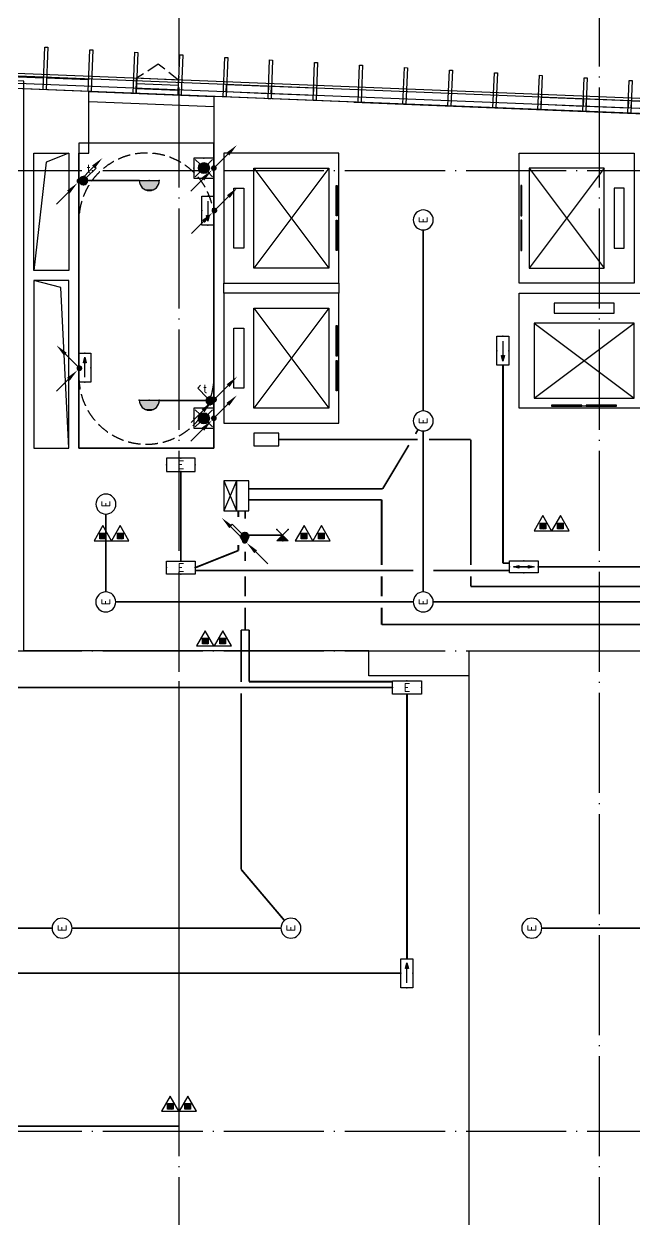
# Model space of a CAD drawing. Extents: x -2209072 to 495824, y -92434 to 572724.
# Drawn here: x 110740 to 122941, y 394267 to 418154 of the extents above; entities that cross this region are included whole.
import ezdxf
from ezdxf.enums import TextEntityAlignment as Align
from ezdxf.xclip import XClip

# ---------------------------------------------------------------- set-up
doc = ezdxf.new("R2010")
doc.units = 0
doc.header["$LTSCALE"] = 1000
doc.header["$MEASUREMENT"] = 0
for name, pattern in [('6#7#幕墙$0$DASH', [0.35, 0.25, -0.1]), ('DASH', [0.35, 0.25, -0.1]), ('X-104 6#7#平面$0$104-1112 结构$0$$AUDIT_BAD_LTYPE1', [0]), ('X-104 6#7#平面$0$DASH', [0.35, 0.25, -0.1]), ('X-104 6#7#平面$0$DOTE', [2.42, 2, -0.2, 0.02, -0.2]), ('梯段6、7$0$DASH', [0.35, 0.25, -0.1])]:
    doc.linetypes.add(name, pattern=pattern)
doc.layers.get('0').update_dxf_attribs({"linetype": 'CONTINUOUS'})
doc.layers.get('Defpoints').update_dxf_attribs({"linetype": 'CONTINUOUS'})
for name, color, linetype in [('6#7#幕墙$0$A-C_玻璃幕墙', 140, 'CONTINUOUS'), ('6#7#幕墙$0$A-C_窗', 140, 'CONTINUOUS'), ('6#7#幕墙$0$A-TECH_结构', 21, 'CONTINUOUS'), ('6#7#幕墙$0$A-金属背板', 30, 'CONTINUOUS'), ('EQUIP-照明', 3, 'CONTINUOUS'), ('EQUIP-箱柜', 3, 'CONTINUOUS'), ('LWIRE', 4, 'CONTINUOUS'), ('TEL_TEXT', 3, 'CONTINUOUS'), ('WIRE-应急', 2, 'DASH'), ('WIRE-照明', 1, 'CONTINUOUS'), ('X-104 6#7#平面$0$A-C_窗', 140, 'CONTINUOUS'), ('X-104 6#7#平面$0$A-C_门', 150, 'CONTINUOUS'), ('X-104 6#7#平面$0$A-E_电梯', 171, 'CONTINUOUS'), ('X-104 6#7#平面$0$A-I_卫-洁具', 241, 'CONTINUOUS'), ('X-104 6#7#平面$0$A-SUR_看线', 231, 'CONTINUOUS'), ('X-104 6#7#平面$0$A-TECH_结构', 21, 'CONTINUOUS'), ('X-104 6#7#平面$0$A_AXIS-轴线', 36, 'X-104 6#7#平面$0$DOTE'), ('X-104 6#7#平面$0$EQUIP_消防-01', 7, 'CONTINUOUS'), ('梯段6、7$0$A-E_楼梯', 171, 'CONTINUOUS')]:
    doc.layers.add(name, color=color, linetype=linetype)
doc.layers.add('X-104 6#7#平面$0$000套内', color=226, linetype='CONTINUOUS', lineweight=30, plot=False)
doc.styles.add('_TEL_DIM', font='SIMPLEX', dxfattribs={"width": 0.8, "height": 3.5, "bigfont": 'HZTXT'})
doc.styles.get("Standard").update_dxf_attribs({"font": 'gbenor.shx', "bigfont": 'gbcbig.shx'})

# ---------------------------------------------------------------- blocks, each defined once
blk = doc.blocks.new('$equip$00001838')
blk.add_circle((0, 0), 0.5)
at = {"color": 7, "style": '_TEL_DIM'}
blk.add_attdef('$TEXT$', text='', height=0.4, dxfattribs=at).set_placement((0, 0), align=Align.MIDDLE_CENTER)
at = {"color": 7, "style": '_TEL_DIM', "flags": 1}
blk.add_attdef('A', text='', height=0.00002, dxfattribs=at).set_placement((0, 0), align=Align.MIDDLE_CENTER)
blk = doc.blocks.new('$equip$00001962')
for p, q in [((0.147, 0.356), (0.625, 0.833)), ((0.625, 0.833), (0.766, 0.692))]:
    blk.add_line(p, q)
blk.add_circle((0, 0.208), 0.208)
for p in [(-0.208, 0.208), (0, 0.417), (0, 0), (0.208, 0.208)]:
    blk.add_point(p)
for points in [[(-0.18, 0.313), (0.18, 0.313), (-0.208, 0.208), (0.208, 0.208)], [(-0.18, 0.104), (0.18, 0.104), (-0.208, 0.208), (0.208, 0.208)], [(-0.104, 0.389), (0.104, 0.389), (-0.18, 0.313), (0.18, 0.313)], [(-0.104, 0.028), (0.104, 0.028), (-0.18, 0.104), (0.18, 0.104)], [(0, 0.417), (0, 0.417), (-0.104, 0.389), (0.104, 0.389)], [(0, 0), (0, 0), (-0.104, 0.028), (0.104, 0.028)]]:
    blk.add_solid(points)
at = {"layer": 'TEL_TEXT', "style": '_TEL_DIM', "flags": 1}
blk.add_attdef('A', text='', height=0.00002, dxfattribs=at).set_placement((0, 0), align=Align.MIDDLE_CENTER)
blk = doc.blocks.new('$equip$00001154')
for p, q in [((0, 0.283), (0, -0.283)), ((0, 0.283), (0.566, -0.283)), ((0.566, 0.283), (0, -0.283))]:
    blk.add_line(p, q)
for p in [(0, 0.004), (0.283, 0), (0.566, 0.283), (0.566, -0.283)]:
    blk.add_point(p)
blk.add_solid([(0, -0.283), (0.283, 0), (0, 0.283)])
at = {"layer": 'TEL_TEXT', "style": '_TEL_DIM', "flags": 1}
blk.add_attdef('A', text='', height=0.00002, dxfattribs=at).set_placement((0, 0), align=Align.MIDDLE_CENTER)
blk = doc.blocks.new('$TelecSys$00000081')
for p, q in [((0.104, 0.104), (0.104, 0.104)), ((-1.15, -1.15), (-0.55, -0.55)), ((-0.104, -0.104), (-0.104, -0.104))]:
    blk.add_line(p, q)
at = {"const_width": 0.142}
blk.add_lwpolyline([(0.071, 0, 1), (-0.071, 0, 1)], format="xyb", close=True, dxfattribs=at)
blk.add_solid([(-0.62, -0.48), (-0.48, -0.62), (-0.1, -0.1)])
at = {"width": 0.8, "flags": 9}
blk.add_attdef('A', (0, 0), '', height=0.00002, rotation=180, dxfattribs=at)
blk = doc.blocks.new('$TelecSys$00000079')
for p, q in [((0.7, 0.7), (0, 0)), ((0.104, 0.104), (0.104, 0.104)), ((-0.104, -0.104), (-0.104, -0.104))]:
    blk.add_line(p, q)
at = {"const_width": 0.142}
blk.add_lwpolyline([(-0.071, 0, 1), (0.071, 0, 1)], format="xyb", close=True, dxfattribs=at)
blk.add_solid([(0.63, 0.77), (0.77, 0.63), (1.15, 1.15)])
at = {"width": 0.8, "flags": 9}
blk.add_attdef('A', (0, 0), '', height=0.00002, dxfattribs=at)
blk = doc.blocks.new('$equip_U$00000189(HT0843)')
at = {"color": 2}
for p, q in [((-0.72, 0.66), (-0.72, 0)), ((0.72, 0.66), (-0.72, 0.66)), ((0.72, 0), (0.72, 0.66)), ((-0.72, 0), (0.72, 0))]:
    blk.add_line(p, q, dxfattribs=at)
at = {"color": 2, "const_width": 0.0125}
for points in [[(0.72, 0.66), (0.72, 0.66), (-0.72, 0.66)], [(-0.72, 0.66), (-0.72, 0)], [(0.72, 0), (0.72, 0.66)], [(-0.72, 0), (0.72, 0)]]:
    blk.add_lwpolyline(points, dxfattribs=at)
at = {"color": 2}
blk.add_lwpolyline([(-0.72, 0.66), (-0.72, 0)], dxfattribs=at)
for p in [(0, 0.66), (-0.72, 0.33), (0, 0), (0.72, 0.33)]:
    blk.add_point(p)
at = {"color": 7, "style": '_TEL_DIM'}
blk.add_attdef('$TEXT$', text='', height=0.4, dxfattribs=at).set_placement((0, 0.33), align=Align.MIDDLE_CENTER)
at = {"color": 7, "style": '_TEL_DIM', "flags": 1}
blk.add_attdef('A', text='', height=0.000025, dxfattribs=at).set_placement((0, 0), align=Align.MIDDLE_CENTER)
blk = doc.blocks.new('$equip$00001168')
blk.add_line((-0.5, 0), (0.5, 0))
blk.add_arc((0, 0), 0.5, 180, 0)
for p in [(-0.5, 0), (0, 0), (0.5, 0), (0, -0.5)]:
    blk.add_point(p)
for points in [[(0.433, -0.25), (-0.433, -0.25), (0.5, 0), (-0.5, 0)], [(0.25, -0.433), (-0.25, -0.433), (0.433, -0.25), (-0.433, -0.25)], [(0, -0.5), (0, -0.5), (0.25, -0.433), (-0.25, -0.433)]]:
    blk.add_solid(points)
at = {"flags": 9}
blk.add_attdef('A', (0, 0), '', height=0.00002, dxfattribs=at)
blk = doc.blocks.new('$equip$00001822')
for p, q in [((0.147, 0.356), (0.625, 0.833)), ((0.625, 0.833), (0.766, 0.692))]:
    blk.add_line(p, q)
blk.add_circle((0, 0.208), 0.208)
for p in [(-0.208, 0.208), (-0.015, 0.001), (0, 0.417), (0.208, 0.208)]:
    blk.add_point(p)
for points in [[(-0.18, 0.313), (0.18, 0.313), (-0.208, 0.208), (0.208, 0.208)], [(-0.18, 0.104), (0.18, 0.104), (-0.208, 0.208), (0.208, 0.208)], [(-0.104, 0.389), (0.104, 0.389), (-0.18, 0.313), (0.18, 0.313)], [(-0.104, 0.028), (0.104, 0.028), (-0.18, 0.104), (0.18, 0.104)], [(0, 0.417), (0, 0.417), (-0.104, 0.389), (0.104, 0.389)], [(0, 0), (0, 0), (-0.104, 0.028), (0.104, 0.028)]]:
    blk.add_solid(points)
at = {"color": 7, "style": '_TEL_DIM'}
blk.add_attdef('$TEXT$', text='', height=0.4, dxfattribs=at).set_placement((0.581, 0.465), align=Align.MIDDLE_CENTER)
at = {"color": 7, "style": '_TEL_DIM', "flags": 1}
blk.add_attdef('A', text='', height=0.00002, dxfattribs=at).set_placement((0, 0), align=Align.MIDDLE_CENTER)
blk = doc.blocks.new('$equip$00002604')
blk.add_hatch(color=256).paths.add_polyline_path([(0.275, 0.5, 1), (-0.274, 0.5, 1)])
for p, q in [((-0.429, 0.929), (-0.194, 0.694)), ((0.194, 0.694), (0.429, 0.929)), ((-0.429, 0.071), (-0.194, 0.306)), ((0.194, 0.306), (0.429, 0.071))]:
    blk.add_line(p, q)
at = {"const_width": 0.02}
blk.add_lwpolyline([(-0.5, 1), (-0.5, 0), (0.5, 0), (0.5, 1), (-0.5, 1), (-0.5, 0)], dxfattribs=at)
blk.add_lwpolyline([(-0.5, 1), (-0.5, 0), (0.5, 0), (0.5, 1)], close=True)
blk.add_circle((0, 0.5), 0.275)
for p in [(0, 1), (-0.5, 0.5), (0, 0), (0.5, 0.5)]:
    blk.add_point(p)
at = {"color": 7, "style": '_TEL_DIM', "flags": 1}
blk.add_attdef('A', text='', height=0.000025, dxfattribs=at).set_placement((0, 0), align=Align.MIDDLE_CENTER)
blk = doc.blocks.new('$equip_U$00000292(HT0843)')
for p in [(0, 1), (-0.5, 0.5), (0.5, 0.5)]:
    blk.add_point(p)
blk.add_blockref('$equip$00002604', (0, 0))
at = {"color": 7, "style": '_TEL_DIM', "flags": 1}
for tag in ['A', 'REMARK']:
    blk.add_attdef(tag, text='', height=0.000025, dxfattribs=at).set_placement((0, 0), align=Align.MIDDLE_CENTER)
blk = doc.blocks.new('$equip$00002540')
blk.add_hatch(color=256).paths.add_polyline_path([(0.24, 0.372), (0.24, 0.228), (0.528, 0.3)])
for p, q in [((-0.72, 0.6), (-0.72, 0)), ((0.72, 0.6), (-0.72, 0.6)), ((0.72, 0), (0.72, 0.6)), ((-0.72, 0), (0.72, 0)), ((0.24, 0.372), (0.24, 0.228)), ((0.528, 0.3), (0.24, 0.372)), ((0.24, 0.228), (0.528, 0.3))]:
    blk.add_line(p, q)
at = {"color": 7}
blk.add_line((-0.48, 0.3), (0.48, 0.3), dxfattribs=at)
at = {"const_width": 0.02}
blk.add_lwpolyline([(-0.72, 0.6), (-0.72, 0), (0.72, 0), (0.72, 0.6), (-0.72, 0.6), (-0.72, 0)], dxfattribs=at)
for p in [(0, 0.6), (-0.72, 0.3), (0, 0), (0.72, 0.3)]:
    blk.add_point(p)
at = {"color": 7, "style": '_TEL_DIM', "flags": 1}
blk.add_attdef('A', text='', height=0.00002, dxfattribs=at).set_placement((0, 0), align=Align.MIDDLE_CENTER)
blk = doc.blocks.new('$equip$00002534')
for p, q in [((-0.72, 0.66), (-0.72, 0)), ((0.72, 0.66), (-0.72, 0.66)), ((0.72, 0), (0.72, 0.66)), ((-0.72, 0), (0.72, 0))]:
    blk.add_line(p, q)
at = {"const_width": 0.03}
blk.add_lwpolyline([(-0.72, 0.66), (-0.72, 0), (0.72, 0), (0.72, 0.66), (-0.72, 0.66), (-0.72, 0)], dxfattribs=at)
for p in [(0, 0.66), (-0.72, 0.33), (0, 0), (0.72, 0.33)]:
    blk.add_point(p)
at = {"color": 7, "style": '_TEL_DIM'}
blk.add_attdef('$TEXT$', text='', height=0.4, dxfattribs=at).set_placement((0, 0.33), align=Align.MIDDLE_CENTER)
at = {"color": 7, "style": '_TEL_DIM', "flags": 1}
blk.add_attdef('A', text='', height=0.00002, dxfattribs=at).set_placement((0, 0), align=Align.MIDDLE_CENTER)
blk = doc.blocks.new('梯段6、7')
at = {"color": 8, "linetype": '梯段6、7$0$DASH'}
for centre, radius, start, end in [((49800, 3400), 1350, 0, 180), ((49800, -6700), 1350, 0, 180), ((49800, -9820), 1350, 180, 0), ((49800, -16500), 1350, 0, 180), ((49800, -19820), 1350, 180, 0), ((20965, -27260), 1650, 0, 180), ((49800, -27020), 1350, 0, 180), ((20965, -29600), 1650, 180, 0), ((49800, -29880), 1350, 180, 0), ((49800, -57378), 1350, 0, 180), ((20965, -58198), 1650, 0, 180), ((49800, -59458), 1350, 180, 0), ((20965, -60358), 1650, 180, 0), ((20965, -68018), 1650, 0, 180), ((49800, -67528), 1350, 0, 180), ((49800, -70128), 1350, 180, 0), ((20965, -70358), 1650, 180, 0), ((49800, -79978), 1350, 180, 0)]:
    blk.add_arc(centre, radius, start, end, dxfattribs=at)
at = {"layer": 'Defpoints'}
for points in [[(44800, 6850), (54800, 6850), (54800, -3150), (44800, -3150)], [(51150, 4950), (48450, 4950), (48450, -1150), (51150, -1150)], [(44800, -3150), (54800, -3150), (54800, -13150), (44800, -13150)], [(51150, -5150), (48450, -5150), (48450, -11250), (51150, -11250)], [(44800, -13150), (54800, -13150), (54800, -23150), (44800, -23150)], [(51150, -15150), (48450, -15150), (48450, -21250), (51150, -21250)], [(15665, -23150), (25665, -23150), (25665, -33150), (15665, -33150)], [(44800, -23150), (54800, -23150), (54800, -33150), (44800, -33150)], [(19315, -24850), (22615, -24850), (22615, -31250), (19315, -31250)], [(48450, -25150), (51150, -25150), (51150, -31250), (48450, -31250)], [(15665, -53908), (25665, -53908), (25665, -63908), (15665, -63908)], [(44800, -53908), (54800, -53908), (54800, -63908), (44800, -63908)], [(19315, -55608), (22615, -55608), (22615, -62008), (19315, -62008)], [(51150, -55908), (48450, -55908), (48450, -62008), (51150, -62008)], [(15665, -63908), (25665, -63908), (25665, -73908), (15665, -73908)], [(44800, -63908), (54800, -63908), (54800, -73908), (44800, -73908)], [(19315, -65608), (22615, -65608), (22615, -72008), (19315, -72008)], [(51150, -65908), (48450, -65908), (48450, -72008), (51150, -72008)], [(15665, -73908), (25665, -73908), (25665, -83908), (15665, -83908)], [(44800, -73908), (54800, -73908), (54800, -83908), (44800, -83908)], [(19315, -75608), (22615, -75608), (22615, -82008), (19315, -82008)], [(51150, -75908), (48450, -75908), (48450, -82008), (51150, -82008)]]:
    blk.add_lwpolyline(points, close=True, dxfattribs=at)
for points in [[(47328, -61608), (52128, -61608)], [(47328, -71608), (52128, -71608)], [(47328, -81608), (52128, -81608)]]:
    blk.add_lwpolyline(points, dxfattribs=at)
at = {"layer": '梯段6、7$0$A-E_楼梯'}
for p, q in [((49850, -16500), (49750, -16500)), ((49750, -16700), (49750, -16500)), ((49850, -18517), (49850, -16500)), ((49850, -16500), (51150, -16500)), ((49910, -16700), (49910, -16500)), ((49910, -16500), (51150, -16500)), ((51150, -17893), (51150, -16700)), ((49850, -16760), (51150, -16760)), ((49850, -17020), (51150, -17020)), ((49850, -17280), (51150, -17280)), ((49850, -17540), (51150, -17540)), ((49850, -17800), (51150, -17800)), ((50553, -18179), (51150, -17893)), ((49850, -18060), (50801, -18060)), ((50573, -18281), (51150, -18003)), ((51150, -19820), (51150, -18003)), ((49850, -18517), (50409, -18248)), ((49850, -18320), (50259, -18320)), ((49850, -18627), (50429, -18350)), ((50429, -18350), (50396, -18174)), ((50396, -18174), (50588, -18362)), ((50588, -18362), (50553, -18179)), ((50616, -18260), (51150, -18260)), ((49850, -19820), (49850, -18627)), ((50074, -18520), (51150, -18520)), ((49850, -18780), (51150, -18780)), ((49850, -19040), (51150, -19040)), ((49850, -19300), (51150, -19300)), ((49850, -19560), (51150, -19560)), ((49750, -19820), (49853, -19820)), ((49850, -19820), (51150, -19820)), ((49750, -27020), (49850, -27020)), ((65868, -53275), (106225, -53275)), ((66707, -53743), (68846, -55133)), ((66772, -53643), (68592, -54825)), ((66839, -56653), (68977, -55263)), ((65910, -56514), (63784, -56514)), ((66542, -56514), (65910, -56514)), ((66572, -56634), (63784, -56634)), ((66542, -56677), (68846, -58173)), ((66772, -56683), (68592, -57865)), ((66802, -59525), (64634, -59525)), ((66792, -59525), (106225, -59525)), ((49690, -78442), (49690, -77318)), ((49690, -77318), (49910, -77318)), ((49750, -78418), (49750, -77378)), ((49750, -77378), (49850, -77378)), ((49850, -77378), (49850, -80038)), ((49910, -77318), (49910, -80038)), ((48450, -80108), (48450, -80048)), ((49910, -80038), (49850, -80038))]:
    blk.add_line(p, q, dxfattribs=at)
for points in [[(49690, -19880), (49910, -19880), (49910, -16440), (49690, -16440), (49690, -19880)], [(49690, -29360), (49690, -26960), (49910, -26960), (49910, -29880)], [(51150, -29880), (51150, -29620)], [(66542, -53444), (66542, -53275), (66154, -53275)], [(66542, -53305), (66542, -53705), (66342, -53705), (66342, -53305)], [(68882, -54964), (68882, -54795), (68622, -54795), (68622, -54626), (68362, -54626), (68362, -54457), (68102, -54457), (68102, -54288), (67842, -54288), (67842, -54119), (67582, -54119), (67582, -53950), (67322, -53950), (67322, -53781), (67062, -53781), (67062, -53613), (66802, -53613), (66802, -53444), (66542, -53444)], [(68852, -54964), (68852, -54825), (68592, -54825), (68592, -54656), (68332, -54656), (68332, -54487), (68072, -54487), (68072, -54318), (67812, -54318), (67812, -54149), (67552, -54149), (67552, -53980), (67292, -53980), (67292, -53811), (67032, -53811), (67032, -53643), (66772, -53643), (66772, -53474), (66542, -53474)], [(66802, -56484), (66802, -56315), (67062, -56315), (67062, -56146), (67322, -56146), (67322, -55977), (67582, -55977), (67582, -55808), (67842, -55808), (67842, -55640), (68102, -55640), (68102, -55471), (68362, -55471), (68362, -55302), (68622, -55302), (68622, -55133), (68882, -55133), (68882, -54964), (69142, -54964)], [(66832, -56484), (66832, -56345), (67092, -56345), (67092, -56176), (67352, -56176), (67352, -56007), (67612, -56007), (67612, -55838), (67872, -55838), (67872, -55670), (68132, -55670), (68132, -55501), (68392, -55501), (68392, -55332), (68652, -55332), (68652, -55163), (68912, -55163), (68912, -54994), (69142, -54994)], [(69112, -54994), (69112, -55394), (68912, -55394), (68912, -54994)], [(68882, -58004), (68882, -57835), (68622, -57835), (68622, -57667), (68362, -57667), (68362, -57498), (68102, -57498), (68102, -57329), (67842, -57329), (67842, -57160), (67582, -57160), (67582, -56991), (67322, -56991), (67322, -56822), (67062, -56822), (67062, -56653), (66802, -56653), (66802, -56484), (66542, -56484)], [(68852, -58004), (68852, -57865), (68592, -57865), (68592, -57697), (68332, -57697), (68332, -57528), (68072, -57528), (68072, -57359), (67812, -57359), (67812, -57190), (67552, -57190), (67552, -57021), (67292, -57021), (67292, -56852), (67032, -56852), (67032, -56683), (66772, -56683), (66772, -56514), (66542, -56514)], [(66772, -56514), (66772, -56914), (66572, -56914), (66572, -56514)], [(66802, -59525), (66802, -59356), (67062, -59356), (67062, -59187), (67322, -59187), (67322, -59018), (67582, -59018), (67582, -58849), (67842, -58849), (67842, -58680), (68102, -58680), (68102, -58511), (68362, -58511), (68362, -58342), (68622, -58342), (68622, -58173), (68882, -58173), (68882, -58004), (69142, -58004)]]:
    blk.add_lwpolyline(points, dxfattribs=at)
for p in [(66792, -53444), (66792, -53613), (66792, -53781), (66792, -53950), (66792, -54119), (66792, -54288), (66792, -54457), (66792, -54626), (66792, -54795), (66792, -54964), (66792, -55133), (66792, -55302), (66792, -55471), (66792, -55640), (66792, -55808), (66792, -55977), (66792, -56146), (66792, -56315), (66792, -56484), (66792, -56653), (66792, -56822), (66792, -56991), (66792, -57160), (66792, -57329), (66792, -57498), (66792, -57667), (66792, -57835), (66792, -58004), (66792, -58173), (66792, -58342), (66792, -58511), (66792, -58680), (66792, -58849), (66792, -59018), (66792, -59187), (66792, -59356)]:
    blk.add_point(p, dxfattribs=at)
blk = doc.blocks.new('*U1303')
at = {"layer": 'X-104 6#7#平面$0$A_AXIS-轴线'}
for p, q in [((16800, 25700), (16800, -6500)), ((25200, 25700), (25200, -6500))]:
    blk.add_line(p, q, dxfattribs=at)
for points in [[(-6500, 19200), (53815, 19200)], [(-6500, 9600), (53815, 9600)], [(-6500, 0), (53815, 0)]]:
    blk.add_lwpolyline(points, dxfattribs=at)
blk = doc.blocks.new('X-104 6#7#平面$0$fdsgfh')
at = {"layer": 'X-104 6#7#平面$0$A-TECH_结构'}
blk.add_lwpolyline([(-52400, 173780), (-28011, 175550), (-5900, 175550), (-5900, 176850), (700, 176850), (700, 198150), (-5900, 198150), (-5900, 198895), (-21500, 198449), (-21500, 197750), (-21300, 197750), (-21300, 192050), (-24000, 192050), (-24000, 197750), (-23600, 197750), (-23600, 198507), (-32900, 198881), (-32900, 191850), (-35600, 191850), (-35600, 197750), (-35400, 197750), (-35400, 198981), (-42700, 199275)], dxfattribs=at)
blk = doc.blocks.new('X-104 6#7#平面$0$drff')
at = {"layer": 'X-104 6#7#平面$0$A-TECH_结构'}
for points in [[(-22800, 7950), (-22100, 7950), (-22100, 5600), (-22800, 5600)], [(-950, 7950), (-250, 7950), (-250, 5400), (-950, 5400)], [(-7200, 4050), (-6600, 4050), (-6600, 5850), (-7200, 5850)], [(-22800, 2050), (-22100, 2050), (-22100, 5400), (-22800, 5400)], [(-950, 5300), (-250, 5300), (-250, 3300), (-950, 3300)], [(-950, 3100), (-250, 3100), (-250, 2350), (-950, 2350)], [(-8400, 200), (-7600, 200), (-7600, 2050), (-8400, 2050)]]:
    blk.add_lwpolyline(points, close=True, dxfattribs=at)
for points in [[(-22100, 7950), (-22556, 7769), (-22800, 5600)], [(-250, 5400), (-430, 7654), (-950, 7950)], [(-6600, 5800), (-6976, 5570), (-7200, 4050)], [(-22100, 2050), (-22264, 5261), (-22800, 5400)], [(-250, 3300), (-430, 5041), (-950, 5300)], [(-250, 2350), (-430, 2941), (-950, 3100)], [(-7600, 2050), (-8200, 1820), (-8400, 200)]]:
    blk.add_lwpolyline(points, dxfattribs=at)
blk = doc.blocks.new('A-电梯2623')
for p, q in [((-575, 1900), (-575, 2100)), ((-575, 2100), (625, 2100)), ((625, 2100), (625, 1900)), ((-975, 200), (-975, 1700)), ((-975, 1700), (1025, 1700)), ((1025, 1700), (-975, 200)), ((1025, 200), (-975, 1700)), ((625, 1900), (-575, 1900)), ((1025, 1700), (1025, 200)), ((1025, 200), (-975, 200))]:
    blk.add_line(p, q)
for points in [[(-1275, 0), (1325, 0), (1325, 2300), (-1275, 2300)], [(-625, 38), (-625, 59), (-18, 59), (-18, 38)], [(68, 38), (68, 59), (675, 59), (675, 38)]]:
    blk.add_lwpolyline(points, close=True)
blk = doc.blocks.new('X-104 6#7#平面$0$hgfasg')
for p, q in [((-221, 0), (221, 0)), ((-210, 202), (210, 202)), ((108, 212), (-108, 212))]:
    blk.add_line(p, q)
blk.add_lwpolyline([(-210, 202), (-221, 152), (-226, 102), (-226, 50), (-221, 0)])
for centre, radius, start, end in [((0, 595), 129, 69.5476, 110.4524), ((1597, 71), 1823, 162.7523, 178.7776), ((448, 443), 602, 165.2214, 202.6263), ((12, 562), 164, 110.4524, 162.7523), ((23, 556), 163, 133.1457, 165.2214), ((0, 580), 129, 46.8543, 133.1457), ((-12, 562), 164, 17.2477, 69.5476), ((-23, 556), 163, 14.7786, 46.8543), ((-448, 443), 602, 337.3737, 14.7786), ((-1597, 71), 1823, 1.2224, 17.2477), ((-236, 76), 463, 7.7399, 15.822), ((-236, 76), 463, 350.5377, 7.7399)]:
    blk.add_arc(centre, radius, start, end)
blk = doc.blocks.new('X-104 6#7#平面$0$meae')
for p, q in [((-215, 0), (-244, 0)), ((-210, 5), (-210, 33)), ((-177, 0), (-205, 0)), ((-100, 8), (22, 14)), ((-100, -8), (-100, 8)), ((22, -14), (22, 14)), ((-210, -32), (-210, -5)), ((-100, -8), (22, -14))]:
    blk.add_line(p, q)
at = {"const_width": 0.84}
blk.add_lwpolyline([(-210, 0, -1), (-210, 0, -1)], format="xyb", close=True, dxfattribs=at)
for points in [[(17, 81), (40, 81), (40, 51), (17, 51)], [(22, 21), (40, 21), (40, -21), (22, -21)], [(17, -81), (40, -81), (40, -51), (17, -51)]]:
    blk.add_lwpolyline(points, close=True)
blk.add_circle((-210, 0), 25.2)
blk.add_ellipse((-210, 0), major_axis=(0, -297), ratio=0.673766)
at = {"color": 8}
blk.add_open_spline([(-210, -272), (-202, -272), (-193, -271), (-177, -267), (-168, -264), (-152, -256), (-144, -251), (-128, -240), (-120, -233), (-105, -217), (-98, -208), (-85, -189), (-78, -179), (-67, -156), (-62, -144), (-53, -119), (-49, -106), (-42, -79), (-40, -65), (-36, -37), (-35, -23), (-35, 6), (-35, 21), (-38, 49), (-40, 63), (-45, 91), (-48, 104), (-56, 130), (-61, 143), (-72, 166), (-77, 177), (-90, 198), (-97, 207), (-111, 224), (-119, 232), (-135, 245), (-143, 251), (-159, 260), (-167, 264), (-184, 269), (-192, 271), (-209, 272), (-217, 272), (-234, 270), (-242, 267), (-259, 261), (-267, 257), (-283, 247), (-291, 241), (-307, 226), (-314, 218), (-328, 200), (-335, 190), (-347, 169), (-352, 158), (-362, 133), (-367, 121), (-374, 94), (-377, 81), (-382, 53), (-383, 39), (-385, 10), (-385, -4), (-384, -33), (-383, -47), (-378, -75), (-375, -89), (-368, -116), (-364, -129), (-355, -153), (-349, -165), (-337, -186), (-331, -196), (-317, -215), (-310, -223), (-294, -238), (-287, -244), (-270, -255), (-262, -260), (-246, -266), (-237, -269), (-223, -271), (-216, -272), (-210, -272)], degree=3, knots=[0, 0, 0, 0, 0.154173, 0.154173, 0.308346, 0.308346, 0.462518, 0.462518, 0.616691, 0.616691, 0.770864, 0.770864, 0.925037, 0.925037, 1.07921, 1.07921, 1.233382, 1.233382, 1.387555, 1.387555, 1.541728, 1.541728, 1.695901, 1.695901, 1.850074, 1.850074, 2.004247, 2.004247, 2.158419, 2.158419, 2.312592, 2.312592, 2.466765, 2.466765, 2.620938, 2.620938, 2.775111, 2.775111, 2.929283, 2.929283, 3.083456, 3.083456, 3.237629, 3.237629, 3.391802, 3.391802, 3.545975, 3.545975, 3.700147, 3.700147, 3.85432, 3.85432, 4.008493, 4.008493, 4.162666, 4.162666, 4.316839, 4.316839, 4.471011, 4.471011, 4.625184, 4.625184, 4.779357, 4.779357, 4.93353, 4.93353, 5.087703, 5.087703, 5.241876, 5.241876, 5.396048, 5.396048, 5.550221, 5.550221, 5.704394, 5.704394, 5.858567, 5.858567, 6.01274, 6.01274, 6.166912, 6.166912, 6.283185, 6.283185, 6.283185, 6.283185], dxfattribs=at)
blk = doc.blocks.new('X-104 6#7#平面$0$jhat')
for p, q in [((-395, -250), (-395, 250)), ((-395, 250), (-45, 250)), ((-45, 250), (-45, 12)), ((-220, 32), (-220, 5)), ((-125, 8), (12, 14)), ((-125, 8), (-125, -8)), ((12, 14), (12, -14)), ((-225, 0), (-254, 0)), ((-220, -5), (-220, -33)), ((-187, 0), (-215, 0)), ((-125, -8), (12, -14)), ((-45, -12), (-45, -250)), ((-45, -250), (-395, -250))]:
    blk.add_line(p, q)
at = {"color": 8}
blk.add_lwpolyline([(-70, -11), (-70, -225), (-370, -225), (-370, 225), (-70, 225), (-70, 11)], dxfattribs=at)
at = {"ltscale": 1000, "const_width": 0.84}
blk.add_lwpolyline([(-220, 0, 1), (-220, 0, 1)], format="xyb", close=True, dxfattribs=at)
for points in [[(7, 81), (30, 81), (30, 51), (7, 51)], [(12, -21), (30, -21), (30, 21), (12, 21)], [(7, -81), (30, -81), (30, -51), (7, -51)]]:
    blk.add_lwpolyline(points, close=True)
blk.add_circle((-220, 0), 25.2)
blk = doc.blocks.new('X-104 6#7#平面$0$A-toilet-F2$0$A-toilet-F3$0$xb')
for p, q in [((-229, 152), (-229, 0)), ((-229, 0), (229, 0)), ((178, 203), (-178, 203)), ((229, 0), (229, 152))]:
    blk.add_line(p, q)
for centre, radius, start, end in [((-6, 210), 172, 106.6069, 182.1211), ((-6, 210), 146, 87.8789, 182.1211), ((0, 343), 63.5, 1.0707, 178.9293), ((0, 203), 38.1, 0, 180), ((6, 210), 146, 357.8789, 92.1211), ((6, 210), 172, 357.8789, 73.3931), ((-178, 152), 50.8, 90, 180), ((178, 152), 50.8, 0, 90)]:
    blk.add_arc(centre, radius, start, end)
blk = doc.blocks.new('X-104 6#7#平面$0$hgfd')
at = {"color": 8}
for p, q in [((0, 267), (0, 190)), ((-38, 228), (39, 228))]:
    blk.add_line(p, q, dxfattribs=at)
for points in [[(250, 0), (-250, 0), (-250, 406, -0.414214), (-200, 456), (-120, 456), (-120, 466), (120, 466), (120, 456), (200, 456, -0.414214), (250, 406)], [(175, 50), (-175, 50, -0.414214), (-200, 75), (-200, 381, -0.414214), (-175, 406), (175, 406, -0.414214), (200, 381), (200, 75, -0.414214)], [(250, 0), (-250, 0), (-250, 25, -0.414214), (-225, 50), (225, 50, -0.414214), (250, 25)]]:
    blk.add_lwpolyline(points, format="xyb", close=True)
blk.add_lwpolyline([(120, 456), (200, 456, -0.414214), (250, 406), (250, 0), (-250, 0), (-250, 406, -0.414214), (-200, 456), (-120, 456)], format="xyb")
blk.add_lwpolyline([(150, 70), (-150, 70, -0.414214), (-200, 120), (-200, 356, -0.414214), (-150, 406), (150, 406, -0.414214), (200, 356), (200, 120, -0.414214)], format="xyb", close=True, dxfattribs=at)
blk.add_lwpolyline([(120, 406), (-120, 406), (-120, 466), (120, 466)], close=True)
for centre, radius in [((0, 228), 35), ((-50, 228), 10), ((-50, 128), 10), ((50, 228), 10), ((50, 128), 10)]:
    blk.add_circle(centre, radius)
blk.add_circle((0, 228), 25, dxfattribs=at)
blk = doc.blocks.new('X-104 6#7#平面$0$fgdgfhgh')
blk.add_line((24943, 14488), (24857, 14488))
at = {"layer": 'X-104 6#7#平面$0$A-C_门', "linetype": 'X-104 6#7#平面$0$DASH'}
blk.add_lwpolyline([(34050, 11400), (35050, 11400), (35050, 11600), (34050, 11600)], close=True, dxfattribs=at)
at = {"layer": 'X-104 6#7#平面$0$A-I_卫-洁具', "ltscale": 0.1}
for p, q in [((34402, 12085), (34395, 12139)), ((34424, 12139), (34395, 12139)), ((34418, 12085), (34402, 12085)), ((34418, 12085), (34424, 12139)), ((34702, 12085), (34695, 12139)), ((34695, 12139), (34724, 12139)), ((34702, 12085), (34718, 12085)), ((34718, 12085), (34724, 12139))]:
    blk.add_line(p, q, dxfattribs=at)
at = {"layer": 'X-104 6#7#平面$0$A-I_卫-洁具'}
for points in [[(30325, 19490), (30245, 19490, -0.414214), (30225, 19510), (30225, 19550), (30345, 19550), (30345, 19510, -0.414214)], [(30325, 18490), (30245, 18490, -0.414214), (30225, 18510), (30225, 18550), (30345, 18550), (30345, 18510, -0.414214)], [(35005, 17810), (34925, 17810, 0.414214), (34905, 17790), (34905, 17750), (35025, 17750), (35025, 17790, 0.414214)], [(35005, 16910), (34925, 16910, 0.414214), (34905, 16890), (34905, 16850), (35025, 16850), (35025, 16890, 0.414214)], [(35005, 16010), (34925, 16010, 0.414214), (34905, 15990), (34905, 15950), (35025, 15950), (35025, 15990, 0.414214)], [(31150, 15800), (30950, 15800, 0.414214), (30900, 15750), (30900, 15650), (31200, 15650), (31200, 15750, 0.414214)], [(34450, 14100), (34250, 14100, 0.414214), (34200, 14050), (34200, 13950), (34500, 13950), (34500, 14050, 0.414214)]]:
    blk.add_lwpolyline(points, format="xyb", close=True, dxfattribs=at)
at = {"layer": 'X-104 6#7#平面$0$A-I_卫-洁具', "ltscale": 0.1}
for points in [[(30300, 15650), (30300, 17450), (30900, 17450), (30900, 15650)], [(35550, 13950), (35550, 15750), (34950, 15750), (34950, 13950)], [(34050, 12550), (35050, 12550), (35050, 11950), (34050, 11950)], [(34388, 12139), (34388, 12148), (34431, 12148), (34431, 12139)], [(34731, 12139), (34731, 12148), (34688, 12148), (34688, 12139)]]:
    blk.add_lwpolyline(points, close=True, dxfattribs=at)
at = {"layer": 'X-104 6#7#平面$0$A-I_卫-洁具'}
for points in [[(30300, 17450), (30300, 15650), (30330, 15650), (30330, 17450), (30300, 17450)], [(35520, 15750), (35520, 13950), (35550, 13950), (35550, 15750), (35520, 15750)]]:
    blk.add_lwpolyline(points, dxfattribs=at)
at = {"layer": 'X-104 6#7#平面$0$A-I_卫-洁具', "ltscale": 0.1}
blk.add_lwpolyline([(34810, 12378), (34810, 12168, -0.414214), (34790, 12148), (34330, 12148, -0.414214), (34310, 12168), (34310, 12378, -0.414214), (34330, 12398), (34790, 12398, -0.414214)], format="xyb", close=True, dxfattribs=at)
at = {"layer": 'X-104 6#7#平面$0$A-TECH_结构', "linetype": 'X-104 6#7#平面$0$DASH'}
blk.add_lwpolyline([(17700, 16950), (20000, 16950), (20000, 16750), (17700, 16750)], close=True, dxfattribs=at)
at = {"layer": 'X-104 6#7#平面$0$A-E_电梯', "rotation": 90}
for p in [(20000, 18225), (20000, 15425)]:
    blk.add_blockref('A-电梯2623', p, dxfattribs=at)
at = {"layer": 'X-104 6#7#平面$0$A-E_电梯', "extrusion": (0, 0, -1), "zscale": -1, "rotation": 90}
blk.add_blockref('A-电梯2623', (-23600, 18225), dxfattribs=at)
at = {"layer": 'X-104 6#7#平面$0$A-E_电梯', "extrusion": (0, 0, -1), "zscale": -1}
blk.add_blockref('A-电梯2623', (-24925, 14450), dxfattribs=at)
at = {"layer": 'X-104 6#7#平面$0$A-I_卫-洁具', "ltscale": 0.1, "extrusion": (0, 0, -1), "zscale": -1, "rotation": 270}
for name, p in [('X-104 6#7#平面$0$A-toilet-F2$0$A-toilet-F3$0$xb', (-32650, 19350)), ('X-104 6#7#平面$0$A-toilet-F2$0$A-toilet-F3$0$xb', (-32650, 18700)), ('X-104 6#7#平面$0$hgfasg', (-35550, 18200)), ('X-104 6#7#平面$0$A-toilet-F2$0$A-toilet-F3$0$xb', (-32650, 18050)), ('X-104 6#7#平面$0$hgfasg', (-35550, 17300)), ('X-104 6#7#平面$0$hgfasg', (-35550, 16400))]:
    blk.add_blockref(name, p, dxfattribs=at)
at = {"layer": 'X-104 6#7#平面$0$A-I_卫-洁具', "ltscale": 0.1}
for name, p, rotation in [('X-104 6#7#平面$0$hgfd', (35550, 19270), 90), ('X-104 6#7#平面$0$hgfasg', (29600, 19015), 270), ('X-104 6#7#平面$0$hgfasg', (29600, 18115), 270)]:
    blk.add_blockref(name, p, dxfattribs=dict(at, rotation=rotation))
at = {"layer": 'X-104 6#7#平面$0$A-I_卫-洁具', "ltscale": 0.1, "extrusion": (0, 0, -1), "zscale": -1}
for p in [(-30400, 16900), (-30400, 16200)]:
    blk.add_blockref('X-104 6#7#平面$0$jhat', p, dxfattribs=at)
at = {"layer": 'X-104 6#7#平面$0$A-I_卫-洁具', "ltscale": 0.1}
for p in [(35450, 15200), (35450, 14500)]:
    blk.add_blockref('X-104 6#7#平面$0$meae', p, dxfattribs=at)
blk = doc.blocks.new('*U1672')
blk.add_lwpolyline([(-1360, 0), (-520, 0), (-520, -150), (-1360, -150)], close=True)
blk = doc.blocks.new('*U1586')
at = {"layer": '6#7#幕墙$0$A-C_玻璃幕墙', "rotation": 179.9999379632255}
for p in [(-1390, -75), (-490, -75)]:
    blk.add_blockref('*U1672', p, dxfattribs=at)
blk = doc.blocks.new('*U1587')
at = {"color": 0, "linetype": 'ByBlock', "lineweight": -2, "transparency": 16777216}
blk.add_blockref('*U1586', (0, 0), dxfattribs=at)
blk = doc.blocks.new('6#7#幕墙$0$hjsdlkjshdjkshdkjsd')
at = {"layer": '6#7#幕墙$0$A-C_玻璃幕墙'}
for points in [[(111186, 417058), (111126, 417060), (111160, 417910), (111220, 417907)], [(112085, 417022), (112025, 417024), (112059, 417858), (112119, 417856)], [(112984, 416985), (112925, 416988), (112958, 417807), (113017, 417805)], [(113884, 416949), (113824, 416952), (113856, 417756), (113916, 417754)], [(114783, 416913), (114723, 416916), (114755, 417705), (114815, 417702)], [(115682, 416877), (115622, 416879), (115654, 417654), (115713, 417651)], [(116582, 416841), (116522, 416843), (116552, 417603), (116612, 417600)], [(117481, 416805), (117421, 416807), (117451, 417551), (117511, 417549)], [(118380, 416768), (118320, 416771), (118350, 417500), (118409, 417498)], [(119279, 416732), (119219, 416735), (119248, 417449), (119308, 417447)], [(120179, 416696), (120119, 416698), (120147, 417398), (120207, 417395)], [(121078, 416660), (121018, 416662), (121046, 417347), (121105, 417344)], [(121977, 416624), (121917, 416626), (121944, 417296), (122004, 417293)], [(122876, 416587), (122817, 416590), (122843, 417244), (122903, 417242)]]:
    blk.add_lwpolyline(points, close=True, dxfattribs=at)
at = {"layer": '6#7#幕墙$0$A-金属背板'}
for points in [[(111136, 417299), (111135, 417289), (110296, 417323), (110296, 417333)], [(112035, 417263), (112034, 417253), (111195, 417287), (111196, 417297)]]:
    blk.add_lwpolyline(points, close=True, dxfattribs=at)
at = {"rotation": 357.6961045850339}
blk.add_blockref('*U1587', (121954, 416800), dxfattribs=at)
at = {"layer": '6#7#幕墙$0$A-C_玻璃幕墙'}
for p, rotation in [((114267, 417034), 177.6960425482594), ((115167, 416998), 177.6978996523305), ((122361, 416708), 177.6978996523305)]:
    blk.add_blockref('*U1672', p, dxfattribs=dict(at, rotation=rotation))
blk = doc.blocks.new('6#7#幕墙$0$fdsgdfgfh')
at = {"layer": '6#7#幕墙$0$A-C_窗'}
for p, q in [((0, 0), (12, 300)), ((851, 266), (12, 300)), ((839, -34), (851, 266)), ((4, 100), (843, 66)), ((8, 200), (847, 166)), ((839, -34), (0, 0))]:
    blk.add_line(p, q, dxfattribs=at)
at = {"layer": '6#7#幕墙$0$A-C_窗', "linetype": '6#7#幕墙$0$DASH'}
blk.add_lwpolyline([(851, 266), (444, 583), (12, 300)], dxfattribs=at)
blk = doc.blocks.new('6#7#幕墙')
at = {"layer": '6#7#幕墙$0$A-C_玻璃幕墙'}
for points in [[(94740, 391280), (119440, 393072), (141840, 393072), (141840, 394372), (148440, 394372), (148440, 416272), (141840, 416272), (141840, 417026), (125545, 416561), (104440, 417410), (104440, 416272), (94740, 416272)], [(94790, 391333), (119438, 393122), (141790, 393122), (141790, 394422), (148390, 394422), (148390, 416222), (141790, 416222), (141790, 416974), (125544, 416511), (104490, 417358), (104490, 416222), (94790, 416222)], [(94940, 391495), (119433, 393272), (141640, 393272), (141640, 394572), (148240, 394572), (148240, 416072), (141640, 416072), (141640, 416820), (125544, 416361), (104640, 417202), (104640, 416072), (94940, 416072)]]:
    blk.add_lwpolyline(points, close=True, dxfattribs=at)
at = {"layer": '6#7#幕墙$0$A-TECH_结构'}
blk.add_lwpolyline([(95040, 391602), (119429, 393372), (141540, 393372), (141540, 394672), (148140, 394672), (148140, 415972), (141540, 415972), (141540, 416717), (125543, 416261), (104740, 417097), (104740, 415972), (95040, 415972)], close=True, dxfattribs=at)
at = {"layer": '6#7#幕墙$0$A-C_玻璃幕墙'}
blk.add_blockref('6#7#幕墙$0$fdsgdfgfh', (112983, 416766), dxfattribs=at)
at = {"layer": '6#7#幕墙$0$A-C_窗'}
blk.add_blockref('6#7#幕墙$0$hjsdlkjshdjkshdkjsd', (0, -220), dxfattribs=at)
blk = doc.blocks.new('X-104 6#7#平面$0$$TWTSYS$00000546')
h = blk.add_hatch()
h.set_pattern_fill('ANSI31', color=256, scale=200, style=0)
h.set_pattern_definition([(45, (-38543.802, -6670.83), (-17.67767, 17.67767), [])])
h.paths.add_polyline_path([(-65, 174), (65, 174), (65, 44), (-65, 44)])
for points in [[(0, 344), (-198, 0), (198, 0)], [(-65, 174), (65, 174), (65, 44), (-65, 44)]]:
    blk.add_lwpolyline(points, close=True)
blk = doc.blocks.new('X-104 6#7#平面$0$灭火器2')
at = {"layer": 'X-104 6#7#平面$0$EQUIP_消防-01', "xscale": 0.88, "yscale": 0.88, "zscale": 0.88, "rotation": 90}
for p in [(-4049632, -27064), (-4049632, -27413)]:
    blk.add_blockref('X-104 6#7#平面$0$$TWTSYS$00000546', p, dxfattribs=at)
blk = doc.blocks.new('X-104 6#7#平面$0$A$C61334207')
at = {"layer": 'X-104 6#7#平面$0$EQUIP_消防-01', "rotation": 270}
for p in [(148530, -3641608), (139730, -3641808), (143754, -3641808), (141780, -3643908), (141080, -3653208)]:
    blk.add_blockref('X-104 6#7#平面$0$灭火器2', p, dxfattribs=at)
blk = doc.blocks.new('X-104 6#7#平面')
at = {"layer": 'X-104 6#7#平面$0$000套内'}
for points in [[(119640, 405123), (119640, 405123), (117640, 405123), (117640, 405623), (110740, 405623), (110740, 417010), (104590, 417253), (104590, 415873), (94790, 415873), (94790, 394873), (94790, 391434), (119440, 393223), (119640, 393223), (119640, 405123)], [(127840, 405623), (133690, 405623), (133690, 405623), (133690, 405623), (133690, 416643), (141690, 416871), (141690, 416123), (148290, 416123), (148290, 394523), (141690, 394523), (141690, 393223), (119640, 393223), (119640, 405623), (125940, 405623), (125940, 405123), (127840, 405123), (127840, 405623)]]:
    blk.add_lwpolyline(points, dxfattribs=at)
at = {"layer": 'X-104 6#7#平面$0$A-C_窗'}
blk.add_line((117340, 416587), (123774, 416329), dxfattribs=at)
at = {"layer": 'X-104 6#7#平面$0$A-SUR_看线'}
for p, q in [((112047, 416603), (114540, 416503)), ((112055, 416803), (114540, 416703))]:
    blk.add_line(p, q, dxfattribs=at)
at = {"layer": 'X-104 6#7#平面$0$A-SUR_看线', "linetype": 'X-104 6#7#平面$0$DASH', "ltscale": 2, "const_width": 30}
blk.add_lwpolyline([(113840, 405023), (113840, 396123), (95040, 396123)], dxfattribs=at)
at = {"linetype": 'X-104 6#7#平面$0$104-1112 结构$0$$AUDIT_BAD_LTYPE1'}
blk.add_blockref('X-104 6#7#平面$0$A$C61334207', (0, 0), dxfattribs=at)
for name, p in [('6#7#幕墙', (0, 0)), ('*U1303', (97040, 396023))]:
    blk.add_blockref(name, p)
ref = blk.add_blockref('梯段6、7', (63390, 420923))
XClip(ref).set_block_clipping_path([(48450.0031136706, -11249.9999999365), (51150.0031136803, -5149.9999999365)])
at = {"layer": 'X-104 6#7#平面$0$A-TECH_结构'}
for name, p in [('X-104 6#7#平面$0$fdsgfh', (147440, 217823)), ('X-104 6#7#平面$0$drff', (133740, 407623)), ('X-104 6#7#平面$0$fgdgfhgh', (97040, 396023))]:
    blk.add_blockref(name, p, dxfattribs=at)

msp = doc.modelspace()

# ---------------------------------------------------------------- linework, layer by layer
at = {"layer": 'EQUIP-箱柜'}
for p, q in [((114740, 409022), (114990, 408422)), ((114990, 409022), (114740, 408422))]:
    msp.add_line(p, q, dxfattribs=at)
for points in [[(115840, 409972), (115340, 409972), (115340, 409722), (115840, 409722)], [(114740, 409022), (114740, 408422), (114990, 408422), (114990, 409022)], [(114990, 409022), (114990, 408422), (115240, 408422), (115240, 409022)]]:
    msp.add_lwpolyline(points, close=True, dxfattribs=at)
at = {"layer": 'WIRE-应急', "linetype": 'DASH'}
msp.add_line((115243, 406038), (115084, 406038), dxfattribs=at)
at = {"layer": 'WIRE-应急', "linetype": 'DASH', "const_width": 35}
for points in [[(118725, 410418), (118725, 414035)], [(120319, 411334), (120319, 407371)], [(118570, 409960), (118622, 410047)], [(118725, 410018), (118725, 406801)], [(117914, 408863), (118436, 409735)], [(113880, 407419), (113880, 409210)], [(115240, 408863), (117914, 408863)], [(115240, 408643), (117894, 408643)], [(117894, 408643), (117894, 407341)], [(112377, 406801), (112377, 408357)], [(115028, 408422), (115028, 408302)], [(115163, 408422), (115163, 408395)], [(115163, 408395), (115163, 408268)], [(115028, 407738), (115028, 407629)], [(115914, 407936), (115234, 407936)], [(115028, 407629), (114168, 407287)], [(115163, 407608), (115163, 407422)], [(120447, 407377), (120319, 407377)], [(124395, 407302), (121023, 407302)], [(118525, 407228), (114168, 407228)], [(115163, 407116), (115163, 406713)], [(117894, 407116), (117894, 406713)], [(120447, 407228), (118925, 407228)], [(118525, 406601), (112577, 406601)], [(123767, 406601), (118925, 406601)], [(115163, 406488), (115163, 406035)], [(117894, 406488), (117894, 406149)], [(117894, 406149), (125229, 406149)], [(115084, 406038), (115084, 405003)], [(115243, 406038), (115243, 405008)], [(118112, 404890), (110402, 404890)], [(115243, 405008), (118112, 405008)], [(115084, 404778), (115084, 401256)], [(118400, 404758), (118400, 399468)], [(115084, 401256), (115950, 400235)], [(111304, 400082), (107879, 400082)], [(115879, 400082), (111704, 400082)], [(121095, 400082), (126046, 400082)], [(118280, 399180), (110512, 399180)]]:
    msp.add_lwpolyline(points, dxfattribs=at)
at = {"layer": 'WIRE-照明', "linetype": 'Continuous', "const_width": 35}
for points in [[(113048, 415022), (112017, 415022)], [(113448, 410625), (114383, 410625)], [(115840, 409847), (118612, 409847)], [(118837, 409847), (119674, 409847)], [(119674, 409847), (119674, 407341)], [(119674, 407116), (119674, 406911)], [(119674, 406911), (123855, 406911)]]:
    msp.add_lwpolyline(points, dxfattribs=at)

# ---------------------------------------------------------------- block references
msp.add_blockref('X-104 6#7#平面', (0, 0))
at = {"layer": 'EQUIP-照明', "yscale": 400, "zscale": 400}
for name, p, xscale, rotation in [('$equip_U$00000292(HT0843)', (114539, 415272), 400, 89.99999999996001), ('$equip$00002540', (114539, 414422), -400, 90.00000000000007), ('$equip$00002540', (120439, 411622), -400, 90), ('$equip$00002540', (111839, 411283), -400, 270), ('$equip_U$00000292(HT0843)', (114539, 410272), 400, 89.99999999996001), ('$equip$00001154', (115914, 407822), -400, 270), ('$equip$00002540', (120735, 407422), -400, 180), ('$equip$00002540', (118280, 399180), -400, 270)]:
    msp.add_blockref(name, p, dxfattribs=dict(at, xscale=xscale, rotation=rotation))
at = {"layer": 'EQUIP-照明'}
ref = msp.add_blockref('$equip$00001822', (111850, 415022), dxfattribs=dict(at, xscale=-400, yscale=400, zscale=400, rotation=270))
ref.add_attrib('$TEXT$', 't', dxfattribs={"layer": '0', "color": 7, "height": 160, "style": '_TEL_DIM'}).set_placement((112036, 415255), align=Align.MIDDLE_CENTER)
at = {"layer": 'EQUIP-照明', "yscale": 400, "zscale": 400}
for name, p, xscale in [('$equip$00001168', (113248, 415022), 400), ('$equip$00001168', (113248, 410631), 400), ('$equip$00001962', (115156, 407822), -400), ('$equip$00002540', (120735, 407182), -400)]:
    msp.add_blockref(name, p, dxfattribs=dict(at, xscale=xscale))
at = {"layer": 'EQUIP-照明'}
ref = msp.add_blockref('$equip$00001838', (118725, 414235), dxfattribs=dict(at, xscale=-400, yscale=400, zscale=400, rotation=270))
ref.add_attrib('$TEXT$', 'E', dxfattribs={"layer": '0', "color": 7, "height": 160, "rotation": 90, "style": '_TEL_DIM'}).set_placement((118725, 414235), align=Align.MIDDLE_CENTER)
ref = msp.add_blockref('$equip$00001822', (114550, 410625), dxfattribs=dict(at, xscale=400, yscale=400, zscale=400, rotation=90.00000000000001))
ref.add_attrib('$TEXT$', 't', dxfattribs={"layer": '0', "color": 7, "height": 160, "style": '_TEL_DIM'}).set_placement((114364, 410858), align=Align.MIDDLE_CENTER)
ref = msp.add_blockref('$equip$00001838', (118725, 410218), dxfattribs=dict(at, xscale=-400, yscale=400, zscale=400, rotation=270))
ref.add_attrib('$TEXT$', 'E', dxfattribs={"layer": '0', "color": 7, "height": 160, "rotation": 90, "style": '_TEL_DIM'}).set_placement((118725, 410218), align=Align.MIDDLE_CENTER)
at = {"layer": 'EQUIP-照明', "xscale": 400, "yscale": 400, "zscale": 400}
msp.add_blockref('$equip_U$00000189(HT0843)', (113880, 409210), dxfattribs=at).add_auto_attribs({'$TEXT$': 'E'})
at = {"layer": 'EQUIP-照明'}
ref = msp.add_blockref('$equip$00001838', (112380, 408557), dxfattribs=dict(at, xscale=-400, yscale=400, zscale=400, rotation=270))
ref.add_attrib('$TEXT$', 'E', dxfattribs={"layer": '0', "color": 7, "height": 160, "rotation": 90, "style": '_TEL_DIM'}).set_placement((112380, 408557), align=Align.MIDDLE_CENTER)
ref = msp.add_blockref('$equip_U$00000189(HT0843)', (113880, 407155), dxfattribs=dict(at, xscale=-400, yscale=400, zscale=400))
ref.add_attrib('$TEXT$', 'E', dxfattribs={"layer": '0', "color": 7, "height": 160, "style": '_TEL_DIM'}).set_placement((113880, 407287), align=Align.MIDDLE_CENTER)
ref = msp.add_blockref('$equip$00001838', (112377, 406601), dxfattribs=dict(at, xscale=-400, yscale=400, zscale=400, rotation=270))
ref.add_attrib('$TEXT$', 'E', dxfattribs={"layer": '0', "color": 7, "height": 160, "rotation": 90, "style": '_TEL_DIM'}).set_placement((112377, 406601), align=Align.MIDDLE_CENTER)
ref = msp.add_blockref('$equip$00001838', (118725, 406601), dxfattribs=dict(at, xscale=-400, yscale=400, zscale=400, rotation=270))
ref.add_attrib('$TEXT$', 'E', dxfattribs={"layer": '0', "color": 7, "height": 160, "rotation": 90, "style": '_TEL_DIM'}).set_placement((118725, 406601), align=Align.MIDDLE_CENTER)
ref = msp.add_blockref('$equip$00002534', (118400, 405022), dxfattribs=dict(at, xscale=-400, yscale=400, zscale=400, rotation=180))
ref.add_attrib('$TEXT$', 'E', dxfattribs={"layer": '0', "color": 7, "height": 160, "style": '_TEL_DIM'}).set_placement((118400, 404890), align=Align.MIDDLE_CENTER)
ref = msp.add_blockref('$equip$00001838', (111504, 400082), dxfattribs=dict(at, xscale=-400, yscale=400, zscale=400, rotation=270))
ref.add_attrib('$TEXT$', 'E', dxfattribs={"layer": '0', "color": 7, "height": 160, "rotation": 90, "style": '_TEL_DIM'}).set_placement((111504, 400082), align=Align.MIDDLE_CENTER)
ref = msp.add_blockref('$equip$00001838', (116079, 400082), dxfattribs=dict(at, xscale=-400, yscale=400, zscale=400, rotation=270))
ref.add_attrib('$TEXT$', 'E', dxfattribs={"layer": '0', "color": 7, "height": 160, "rotation": 90, "style": '_TEL_DIM'}).set_placement((116079, 400082), align=Align.MIDDLE_CENTER)
ref = msp.add_blockref('$equip$00001838', (120895, 400082), dxfattribs=dict(at, xscale=-400, yscale=400, zscale=400, rotation=270))
ref.add_attrib('$TEXT$', 'E', dxfattribs={"layer": '0', "color": 7, "height": 160, "rotation": 90, "style": '_TEL_DIM'}).set_placement((120895, 400082), align=Align.MIDDLE_CENTER)
at = {"layer": 'LWIRE', "yscale": 400, "zscale": 400}
for name, p, xscale in [('$TelecSys$00000079', (114539, 415272), 400), ('$TelecSys$00000079', (111850, 415014), 400), ('$TelecSys$00000081', (114539, 415272), 400), ('$TelecSys$00000081', (111850, 415014), 400), ('$TelecSys$00000079', (114550, 414424), 400), ('$TelecSys$00000081', (114550, 414424), 400), ('$TelecSys$00000079', (111850, 411272), -400), ('$TelecSys$00000081', (111850, 411272), 400), ('$TelecSys$00000079', (114544, 410646), 400), ('$TelecSys$00000081', (114544, 410646), 400), ('$TelecSys$00000079', (114539, 410272), 400), ('$TelecSys$00000081', (114539, 410272), 400), ('$TelecSys$00000079', (115156, 407822), -400), ('$TelecSys$00000081', (115156, 407822), -400)]:
    msp.add_blockref(name, p, dxfattribs=dict(at, xscale=xscale))

doc.saveas('drawing.dxf')
